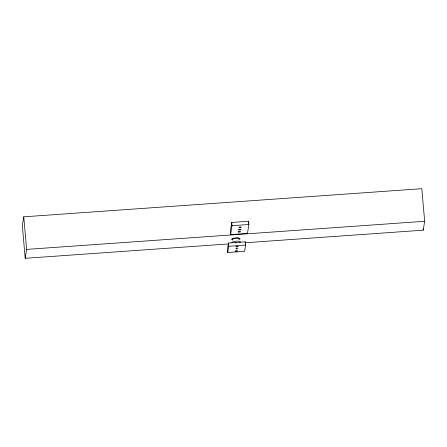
<?xml version="1.0" encoding="UTF-8"?>
<svg xmlns="http://www.w3.org/2000/svg" width="447" height="447" viewBox="0 0 447 447"><rect width="100%" height="100%" fill="white"/><g stroke="black" fill="none" stroke-linecap="round" stroke-linejoin="round"><path stroke-width="0.67" d="M245.096 242.766L423.236 230.183L424.65 221.282L421.8 188.695L23.764 216.817L22.35 225.718L25.2 258.305L228.395 243.95M25.2 258.305L26.613 249.398L23.764 216.817M228.478 243.017L227.489 249.247L227.774 252.505L244.626 251.315L245.621 245.085L245.336 241.827L228.478 243.017L228.763 246.275L227.774 252.505M231.747 222.444L230.334 231.345L230.618 234.608L247.47 233.412L248.89 224.511L248.605 221.254L231.747 222.444L232.032 225.701L230.618 234.608M245.135 243.073L245.336 241.827M248.275 223.31L248.605 221.254M232.032 225.701L248.89 224.511M26.613 249.398L424.65 221.282M228.763 246.275L245.621 245.085M423.113 228.797L423.236 230.183M233.088 239.67A3.218 0.833 -5 0 1 235.496 238.217A3.218 0.833 -5 0 1 238.882 239.033M232.144 242.967A4.235 1.095 -5 0 1 236.513 241.151A4.235 1.095 -5 0 1 239.788 242.525M232.736 240.017A4.235 1.095 -5 0 1 232.881 238.48A4.235 1.095 -5 0 1 238.743 237.988A4.235 1.095 -5 0 1 239 239.491M235.334 242.961A2.302 0.598 -5 0 1 236.212 242.777M236.027 248.828L237.368 248.75L236.027 248.828M236.418 246.884A1.185 0.307 -5 0 0 238.229 246.487A1.185 0.307 -5 0 0 236.502 246.342A1.185 0.307 -5 0 0 236.418 246.884M235.709 251.331A1.185 0.307 -5 0 0 237.525 250.94A1.185 0.307 -5 0 0 235.792 250.795A1.185 0.307 -5 0 0 235.709 251.331M239.475 227.646A1.185 0.307 -5 0 0 241.285 227.249A1.185 0.307 -5 0 0 239.558 227.104A1.185 0.307 -5 0 0 239.475 227.646M238.765 232.094A1.185 0.307 -5 0 0 240.581 231.702A1.185 0.307 -5 0 0 238.849 231.557A1.185 0.307 -5 0 0 238.765 232.094M239.028 229.914A1.352 0.352 -5 0 0 241.101 229.462A1.352 0.352 -5 0 0 239.128 229.3A1.352 0.352 -5 0 0 239.028 229.914"/></g></svg>
